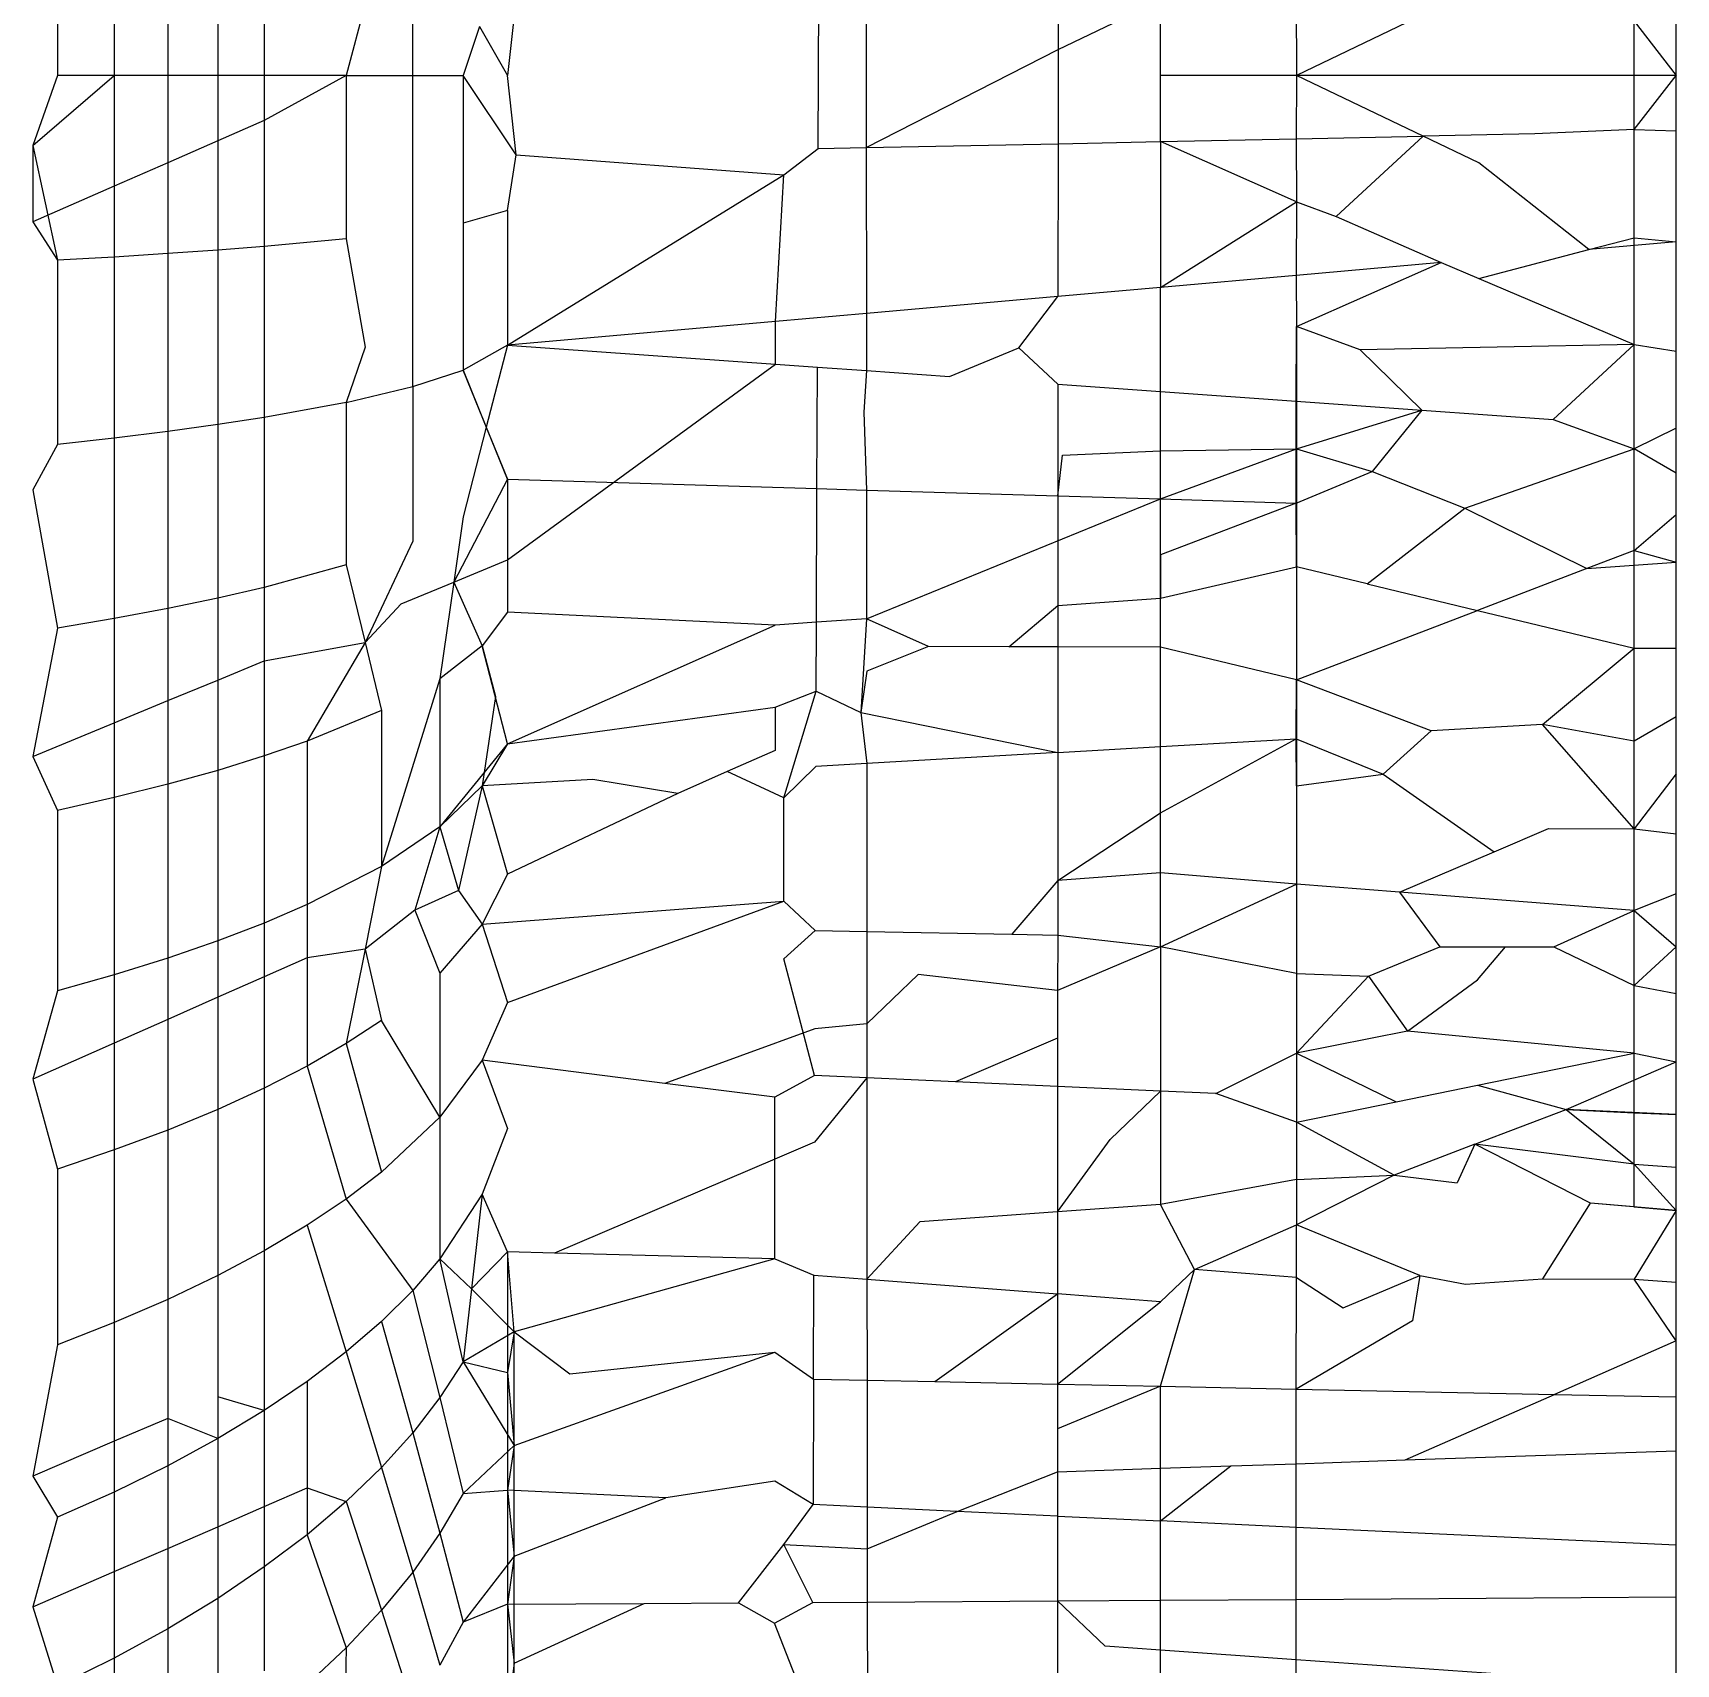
# Model space of a CAD drawing. Header units: inches. Extents: x 17 to 4615, y 5 to 3256.
# Drawn here: x 1649.232 to 1650.252, y 2589.166 to 2590.179 of the extents above; entities that cross this region are included whole.
import ezdxf

# ---------------------------------------------------------------- set-up
doc = ezdxf.new("R2010")
doc.units = ezdxf.units.IN
doc.header["$MEASUREMENT"] = 0

msp = doc.modelspace()

# ---------------------------------------------------------------- linework, layer by layer
for p, q in [((1649.4682, 2590.1523), (1649.4682, 2590.3454)), ((1649.2478, 2590.267), (1649.2478, 2590.1523)), ((1649.283, 2590.265), (1649.283, 2590.1523)), ((1649.3162, 2590.2629), (1649.3162, 2590.1523)), ((1649.3472, 2590.2608), (1649.3472, 2590.1523)), ((1649.3761, 2590.2585), (1649.3761, 2590.1523)), ((1649.8688, 2590.2368), (1649.8688, 2590.1684)), ((1649.5325, 2590.2016), (1649.5271, 2590.1523)), ((1649.7199, 2590.1069), (1649.7203, 2590.2003)), ((1649.7496, 2590.2001), (1649.7497, 2590.1075)), ((1649.8688, 2590.1684), (1649.9324, 2590.1988)), ((1649.9324, 2590.1523), (1649.9324, 2590.1988)), ((1650.0166, 2590.1983), (1650.0168, 2590.1523)), ((1650.1112, 2590.1976), (1650.0168, 2590.1523)), ((1649.4386, 2590.1966), (1649.4269, 2590.1523)), ((1650.2525, 2590.1523), (1650.2525, 2590.1966)), ((1649.5096, 2590.1827), (1649.4995, 2590.1523)), ((1649.5096, 2590.1827), (1649.5271, 2590.1523)), ((1650.2265, 2590.1187), (1650.2265, 2590.186)), ((1650.2265, 2590.186), (1650.2525, 2590.1523)), ((1649.7497, 2590.1075), (1649.8688, 2590.1684)), ((1649.8688, 2590.1684), (1649.8688, 2590.1099)), ((1649.2478, 2590.1523), (1649.2324, 2590.1087)), ((1649.2324, 2590.1087), (1649.283, 2590.1523)), ((1649.283, 2590.1523), (1649.2478, 2590.1523)), ((1649.3162, 2590.1523), (1649.283, 2590.1523)), ((1649.283, 2590.1523), (1649.283, 2590.0836)), ((1649.3472, 2590.1523), (1649.3162, 2590.1523)), ((1649.3162, 2590.1523), (1649.3162, 2590.0981)), ((1649.3761, 2590.1523), (1649.3472, 2590.1523)), ((1649.3472, 2590.1523), (1649.3472, 2590.1117)), ((1649.4269, 2590.1523), (1649.3761, 2590.1523)), ((1649.3761, 2590.1523), (1649.3761, 2590.1243)), ((1649.4269, 2590.1523), (1649.3761, 2590.1243)), ((1649.4269, 2590.1523), (1649.4269, 2590.0508)), ((1649.4269, 2590.1523), (1649.4682, 2590.1523)), ((1649.4682, 2590.1523), (1649.4995, 2590.1523)), ((1649.4682, 2589.9592), (1649.4682, 2590.1523)), ((1649.4995, 2590.1523), (1649.4995, 2590.0607)), ((1649.5325, 2590.1031), (1649.4995, 2590.1523)), ((1649.5325, 2590.1031), (1649.5271, 2590.1523)), ((1650.0168, 2590.1523), (1649.9324, 2590.1523)), ((1649.9324, 2590.1112), (1649.9324, 2590.1523)), ((1650.0168, 2590.1523), (1650.0166, 2590.1129)), ((1650.0955, 2590.1146), (1650.0168, 2590.1523)), ((1650.2525, 2590.1523), (1650.0168, 2590.1523)), ((1650.2265, 2590.1187), (1650.2525, 2590.1523)), ((1650.2525, 2590.1178), (1650.2525, 2590.1523)), ((1649.3761, 2590.1243), (1649.3472, 2590.1117)), ((1649.3761, 2590.1243), (1649.3761, 2590.0461)), ((1650.1648, 2590.116), (1650.0955, 2590.1146)), ((1650.2265, 2590.1187), (1650.1648, 2590.116)), ((1650.2265, 2590.0516), (1650.2265, 2590.1187)), ((1650.2265, 2590.1187), (1650.2525, 2590.1178)), ((1650.2525, 2590.049), (1650.2525, 2590.1178)), ((1649.2324, 2590.1087), (1649.2478, 2590.0376)), ((1649.2324, 2590.1087), (1649.2324, 2590.0615)), ((1649.3472, 2590.1117), (1649.3162, 2590.0981)), ((1649.3472, 2590.1117), (1649.3472, 2590.0439)), ((1649.6985, 2590.0906), (1649.7199, 2590.1069)), ((1649.7199, 2590.1069), (1649.7497, 2590.1075)), ((1649.7497, 2590.1075), (1649.8688, 2590.1099)), ((1649.7497, 2590.1075), (1649.7498, 2590.0046)), ((1649.8688, 2590.1099), (1649.8687, 2590.0151)), ((1649.8688, 2590.1099), (1649.9324, 2590.1112)), ((1649.9324, 2590.1112), (1650.0166, 2590.1129)), ((1650.0168, 2590.0739), (1649.9324, 2590.1112)), ((1649.9324, 2590.1112), (1649.9324, 2590.0207)), ((1650.0166, 2590.1129), (1650.0955, 2590.1146)), ((1650.0166, 2590.1129), (1650.0168, 2590.0739)), ((1650.0414, 2590.0648), (1650.0955, 2590.1146)), ((1650.1299, 2590.098), (1650.0955, 2590.1146)), ((1649.3162, 2590.0981), (1649.283, 2590.0836)), ((1649.3162, 2590.0981), (1649.3162, 2590.0417)), ((1649.5271, 2590.0685), (1649.5325, 2590.1031)), ((1649.5325, 2590.1031), (1649.6985, 2590.0906)), ((1650.1983, 2590.0442), (1650.1299, 2590.098)), ((1649.5271, 2589.9849), (1649.6985, 2590.0906)), ((1649.6934, 2589.9996), (1649.6985, 2590.0906)), ((1649.283, 2590.0836), (1649.2324, 2590.0615)), ((1649.283, 2590.0836), (1649.283, 2590.0396)), ((1649.5271, 2590.0685), (1649.4995, 2590.0607)), ((1649.5271, 2590.0685), (1649.5271, 2589.9849)), ((1649.9324, 2590.0207), (1650.0168, 2590.0739)), ((1650.0168, 2590.0739), (1650.0166, 2590.0282)), ((1650.0168, 2590.0739), (1650.0414, 2590.0648)), ((1650.0414, 2590.0648), (1650.1065, 2590.0361)), ((1649.2324, 2590.0615), (1649.2478, 2590.0376)), ((1649.4995, 2590.0607), (1649.4995, 2589.9693)), ((1649.3761, 2590.0461), (1649.3472, 2590.0439)), ((1649.4269, 2590.0508), (1649.3761, 2590.0461)), ((1649.3761, 2590.0461), (1649.3761, 2589.9401)), ((1649.4269, 2590.0508), (1649.4386, 2589.9837)), ((1650.1299, 2590.0262), (1650.1983, 2590.0442)), ((1650.1983, 2590.0442), (1650.2265, 2590.0516)), ((1650.2525, 2590.049), (1650.1983, 2590.0442)), ((1650.2265, 2589.9854), (1650.2265, 2590.0516)), ((1650.2265, 2590.0516), (1650.2525, 2590.049)), ((1650.2525, 2589.9811), (1650.2525, 2590.049)), ((1649.283, 2590.0396), (1649.2478, 2590.0376)), ((1649.2478, 2590.0376), (1649.2478, 2589.9232)), ((1649.3162, 2590.0417), (1649.283, 2590.0396)), ((1649.283, 2590.0396), (1649.283, 2589.9272)), ((1649.3472, 2590.0439), (1649.3162, 2590.0417)), ((1649.3162, 2590.0417), (1649.3162, 2589.9313)), ((1649.3472, 2590.0439), (1649.3472, 2589.9356)), ((1650.1065, 2590.0361), (1650.0166, 2590.0282)), ((1650.0168, 2589.9964), (1650.1065, 2590.0361)), ((1650.1065, 2590.0361), (1650.1299, 2590.0262)), ((1650.0166, 2590.0282), (1649.9324, 2590.0207)), ((1650.0166, 2590.0282), (1650.0168, 2589.9964)), ((1650.1299, 2590.0262), (1650.2265, 2589.9854)), ((1649.8687, 2590.0151), (1649.7498, 2590.0046)), ((1649.8445, 2589.9832), (1649.8687, 2590.0151)), ((1649.9324, 2590.0207), (1649.8687, 2590.0151)), ((1649.9324, 2589.9561), (1649.9324, 2590.0207)), ((1649.7498, 2590.0046), (1649.6934, 2589.9996)), ((1649.7498, 2590.0046), (1649.7498, 2589.9691)), ((1649.6934, 2589.9996), (1649.5271, 2589.9849)), ((1649.6934, 2589.9731), (1649.6934, 2589.9996)), ((1650.0166, 2589.9501), (1650.0168, 2589.9964)), ((1650.0168, 2589.9964), (1650.0168, 2589.9206)), ((1650.0563, 2589.9821), (1650.0168, 2589.9964)), ((1649.4386, 2589.9837), (1649.4269, 2589.9494)), ((1649.5271, 2589.9849), (1649.4995, 2589.9693)), ((1649.5271, 2589.9849), (1649.5139, 2589.934)), ((1649.5271, 2589.9849), (1649.6934, 2589.9731)), ((1649.8015, 2589.9654), (1649.8445, 2589.9832)), ((1649.8445, 2589.9832), (1649.8687, 2589.9606)), ((1650.2265, 2589.9854), (1650.0563, 2589.9821)), ((1650.1762, 2589.9388), (1650.2265, 2589.9854)), ((1650.2265, 2589.9206), (1650.2265, 2589.9854)), ((1650.2265, 2589.9854), (1650.2525, 2589.9811)), ((1649.5271, 2589.8517), (1649.6934, 2589.9731)), ((1649.6934, 2589.9731), (1649.7194, 2589.9713)), ((1650.0563, 2589.9821), (1650.0945, 2589.9446)), ((1650.2525, 2589.9333), (1650.2525, 2589.9811)), ((1649.4682, 2589.9592), (1649.4995, 2589.9693)), ((1649.5271, 2589.9017), (1649.4995, 2589.9693)), ((1649.4995, 2589.9693), (1649.5139, 2589.934)), ((1649.7191, 2589.8959), (1649.7194, 2589.9713)), ((1649.7194, 2589.9713), (1649.7498, 2589.9691)), ((1649.7498, 2589.9691), (1649.7482, 2589.9433)), ((1649.7498, 2589.9691), (1649.8015, 2589.9654)), ((1649.4269, 2589.9494), (1649.4682, 2589.9592)), ((1649.4682, 2589.9592), (1649.4682, 2589.8632)), ((1649.8687, 2589.9606), (1649.9324, 2589.9561)), ((1649.8687, 2589.9606), (1649.8687, 2589.8914)), ((1649.9324, 2589.8895), (1649.9324, 2589.9561)), ((1649.9324, 2589.9561), (1650.0166, 2589.9501)), ((1649.4269, 2589.9494), (1649.3761, 2589.9401)), ((1649.4269, 2589.9494), (1649.4269, 2589.8486)), ((1649.7482, 2589.9433), (1649.7499, 2589.895)), ((1650.0166, 2589.9501), (1650.0945, 2589.9446)), ((1650.0166, 2589.8869), (1650.0166, 2589.9501)), ((1650.0168, 2589.9206), (1650.0945, 2589.9446)), ((1650.0945, 2589.9446), (1650.0637, 2589.9065)), ((1650.0945, 2589.9446), (1650.1762, 2589.9388)), ((1649.3472, 2589.9356), (1649.3162, 2589.9313)), ((1649.3761, 2589.9401), (1649.3472, 2589.9356)), ((1649.3472, 2589.9356), (1649.3472, 2589.8279)), ((1649.3761, 2589.9401), (1649.3761, 2589.8346)), ((1649.5139, 2589.934), (1649.4995, 2589.8784)), ((1649.5139, 2589.934), (1649.5271, 2589.9017)), ((1650.1762, 2589.9388), (1650.2265, 2589.9206)), ((1650.2525, 2589.9333), (1650.2265, 2589.9206)), ((1650.2525, 2589.8798), (1650.2525, 2589.9333)), ((1649.2478, 2589.9232), (1649.2324, 2589.8952)), ((1649.283, 2589.9272), (1649.2478, 2589.9232)), ((1649.3162, 2589.9313), (1649.283, 2589.9272)), ((1649.283, 2589.9272), (1649.283, 2589.8153)), ((1649.3162, 2589.9313), (1649.3162, 2589.8215)), ((1649.8687, 2589.8914), (1649.8715, 2589.9167)), ((1649.8715, 2589.9167), (1649.9324, 2589.9194)), ((1649.9324, 2589.9194), (1650.0168, 2589.9206)), ((1649.9324, 2589.8895), (1650.0168, 2589.9206)), ((1650.0168, 2589.9206), (1650.0168, 2589.8473)), ((1650.0168, 2589.9206), (1650.0637, 2589.9065)), ((1650.1212, 2589.8838), (1650.2265, 2589.9206)), ((1650.2265, 2589.8575), (1650.2265, 2589.9206)), ((1650.2525, 2589.9055), (1650.2265, 2589.9206)), ((1649.5271, 2589.9017), (1649.4937, 2589.8378)), ((1649.5271, 2589.9017), (1649.5271, 2589.8517)), ((1649.5271, 2589.9017), (1649.7191, 2589.8959)), ((1650.0166, 2589.8869), (1650.0637, 2589.9065)), ((1650.0637, 2589.9065), (1650.1212, 2589.8838)), ((1649.2324, 2589.8952), (1649.2478, 2589.8092)), ((1649.7188, 2589.8129), (1649.7191, 2589.8959)), ((1649.7191, 2589.8959), (1649.7499, 2589.895)), ((1649.7499, 2589.895), (1649.8687, 2589.8914)), ((1649.7499, 2589.895), (1649.7499, 2589.815)), ((1649.8687, 2589.8914), (1649.8686, 2589.8233)), ((1649.8687, 2589.8914), (1649.9324, 2589.8895)), ((1649.7499, 2589.815), (1649.9324, 2589.8895)), ((1649.9324, 2589.8278), (1649.9324, 2589.8895)), ((1649.9324, 2589.8895), (1650.0166, 2589.8869)), ((1650.0166, 2589.8869), (1649.9324, 2589.8547)), ((1650.0168, 2589.8473), (1650.0166, 2589.8869)), ((1650.0606, 2589.8367), (1650.1212, 2589.8838)), ((1650.1212, 2589.8838), (1650.1971, 2589.8463)), ((1649.4995, 2589.8784), (1649.4937, 2589.8378)), ((1650.2265, 2589.8575), (1650.2525, 2589.8798)), ((1650.2525, 2589.8502), (1650.2525, 2589.8798)), ((1649.4682, 2589.8632), (1649.4386, 2589.8004)), ((1649.4937, 2589.8378), (1649.5271, 2589.8517)), ((1649.5271, 2589.8517), (1649.5271, 2589.8192)), ((1649.9324, 2589.8547), (1649.9324, 2589.8278)), ((1650.2265, 2589.8575), (1650.1971, 2589.8463)), ((1650.1971, 2589.8463), (1650.2525, 2589.8502)), ((1650.2265, 2589.7969), (1650.2265, 2589.8575)), ((1650.2265, 2589.8575), (1650.2525, 2589.8502)), ((1650.2525, 2589.7968), (1650.2525, 2589.8502)), ((1649.4269, 2589.8486), (1649.3761, 2589.8346)), ((1649.4269, 2589.8486), (1649.4386, 2589.8004)), ((1649.9324, 2589.8278), (1650.0168, 2589.8473)), ((1650.0168, 2589.8473), (1650.0168, 2589.7773)), ((1650.0606, 2589.8367), (1650.0168, 2589.8473)), ((1650.1971, 2589.8463), (1650.1292, 2589.8203)), ((1649.3761, 2589.8346), (1649.3472, 2589.8279)), ((1649.3761, 2589.8346), (1649.3761, 2589.7891)), ((1649.461, 2589.8243), (1649.4937, 2589.8378)), ((1649.4937, 2589.8378), (1649.4851, 2589.7779)), ((1649.4937, 2589.8378), (1649.5113, 2589.7983)), ((1650.0606, 2589.8367), (1650.1292, 2589.8203)), ((1649.3162, 2589.8215), (1649.283, 2589.8153)), ((1649.3472, 2589.8279), (1649.3162, 2589.8215)), ((1649.3162, 2589.8215), (1649.3162, 2589.7643)), ((1649.3472, 2589.8279), (1649.3472, 2589.7771)), ((1649.4386, 2589.8004), (1649.461, 2589.8243)), ((1649.8383, 2589.7977), (1649.8686, 2589.8233)), ((1649.8686, 2589.8233), (1649.9324, 2589.8278)), ((1649.8686, 2589.8233), (1649.8686, 2589.7976)), ((1649.9324, 2589.7975), (1649.9324, 2589.8278)), ((1650.0168, 2589.7773), (1650.1292, 2589.8203)), ((1650.1292, 2589.8203), (1650.2265, 2589.7969)), ((1649.283, 2589.8153), (1649.2478, 2589.8092)), ((1649.283, 2589.8153), (1649.283, 2589.7505)), ((1649.5271, 2589.8192), (1649.5113, 2589.7983)), ((1649.6932, 2589.8111), (1649.5271, 2589.8192)), ((1649.5271, 2589.7374), (1649.6932, 2589.8111)), ((1649.7188, 2589.8129), (1649.6932, 2589.8111)), ((1649.7187, 2589.7702), (1649.7188, 2589.8129)), ((1649.7499, 2589.815), (1649.7188, 2589.8129)), ((1649.7499, 2589.815), (1649.7463, 2589.7569)), ((1649.7884, 2589.7978), (1649.7499, 2589.815)), ((1649.2478, 2589.8092), (1649.2324, 2589.7296)), ((1649.3761, 2589.7891), (1649.4386, 2589.8004)), ((1649.4386, 2589.8004), (1649.4027, 2589.7391)), ((1649.4386, 2589.8004), (1649.4488, 2589.7581)), ((1649.3472, 2589.7771), (1649.3761, 2589.7891)), ((1649.3761, 2589.7891), (1649.3761, 2589.73)), ((1649.5113, 2589.7983), (1649.4851, 2589.7779)), ((1649.5271, 2589.7374), (1649.5113, 2589.7983)), ((1649.5113, 2589.7983), (1649.5195, 2589.7669)), ((1649.7884, 2589.7978), (1649.75, 2589.7826)), ((1649.8383, 2589.7977), (1649.7884, 2589.7978)), ((1649.8686, 2589.7976), (1649.8383, 2589.7977)), ((1649.9324, 2589.7975), (1649.8686, 2589.7976)), ((1649.8686, 2589.7976), (1649.8686, 2589.7321)), ((1649.9324, 2589.7358), (1649.9324, 2589.7975)), ((1650.0168, 2589.7773), (1649.9324, 2589.7975)), ((1650.1696, 2589.7495), (1650.2265, 2589.7969)), ((1650.2265, 2589.7391), (1650.2265, 2589.7969)), ((1650.2265, 2589.7969), (1650.2525, 2589.7968)), ((1650.2525, 2589.7543), (1650.2525, 2589.7968)), ((1649.75, 2589.7826), (1649.7463, 2589.7569)), ((1649.3162, 2589.7643), (1649.3472, 2589.7771)), ((1649.3472, 2589.7771), (1649.3472, 2589.721)), ((1649.4851, 2589.7779), (1649.4488, 2589.6614)), ((1649.4851, 2589.7779), (1649.4851, 2589.686)), ((1649.6932, 2589.7602), (1649.7187, 2589.7702)), ((1649.6985, 2589.704), (1649.7187, 2589.7702)), ((1649.7187, 2589.7702), (1649.7463, 2589.7569)), ((1650.0166, 2589.7407), (1650.0168, 2589.7773)), ((1650.0168, 2589.7773), (1650.0168, 2589.7115)), ((1650.1004, 2589.7455), (1650.0168, 2589.7773)), ((1649.283, 2589.7505), (1649.3162, 2589.7643)), ((1649.3162, 2589.7643), (1649.3162, 2589.7124)), ((1649.5195, 2589.7669), (1649.5113, 2589.7115)), ((1649.5271, 2589.7374), (1649.6932, 2589.7602)), ((1649.6932, 2589.7602), (1649.6932, 2589.7334)), ((1649.2324, 2589.7296), (1649.283, 2589.7505)), ((1649.283, 2589.7505), (1649.283, 2589.7041)), ((1649.4488, 2589.7581), (1649.4027, 2589.7391)), ((1649.4488, 2589.7581), (1649.4488, 2589.6614)), ((1649.7463, 2589.7569), (1649.8686, 2589.7321)), ((1649.7463, 2589.7569), (1649.75, 2589.7253)), ((1650.1696, 2589.7495), (1650.1004, 2589.7455)), ((1650.2265, 2589.7391), (1650.1696, 2589.7495)), ((1650.2265, 2589.6847), (1650.1696, 2589.7495)), ((1650.2525, 2589.7543), (1650.2265, 2589.7391)), ((1650.2525, 2589.6817), (1650.2525, 2589.7543)), ((1649.4027, 2589.7391), (1649.3761, 2589.73)), ((1649.4027, 2589.7391), (1649.4027, 2589.6377)), ((1649.9324, 2589.7358), (1650.0166, 2589.7407)), ((1649.9324, 2589.6946), (1650.0166, 2589.7407)), ((1650.0166, 2589.7407), (1650.0706, 2589.7186)), ((1650.0168, 2589.7115), (1650.0166, 2589.7407)), ((1650.1004, 2589.7455), (1650.0706, 2589.7186)), ((1650.2265, 2589.6847), (1650.2265, 2589.7391)), ((1649.2324, 2589.7296), (1649.2478, 2589.6962)), ((1649.3761, 2589.73), (1649.3472, 2589.721)), ((1649.3761, 2589.73), (1649.3761, 2589.6263)), ((1649.5271, 2589.7374), (1649.4851, 2589.686)), ((1649.5271, 2589.7374), (1649.5113, 2589.7115)), ((1649.6932, 2589.7334), (1649.6635, 2589.7203)), ((1649.8686, 2589.7321), (1649.75, 2589.7253)), ((1649.8686, 2589.7321), (1649.9324, 2589.7358)), ((1649.8686, 2589.7321), (1649.8686, 2589.6527)), ((1649.9324, 2589.6946), (1649.9324, 2589.7358)), ((1649.3472, 2589.721), (1649.3162, 2589.7124)), ((1649.3472, 2589.721), (1649.3472, 2589.6152)), ((1649.6635, 2589.7203), (1649.6327, 2589.7066)), ((1649.6985, 2589.704), (1649.6635, 2589.7203)), ((1649.7185, 2589.7234), (1649.6985, 2589.704)), ((1649.75, 2589.7253), (1649.7185, 2589.7234)), ((1649.75, 2589.7253), (1649.7501, 2589.6211)), ((1650.0168, 2589.7115), (1650.0706, 2589.7186)), ((1650.0706, 2589.7186), (1650.1394, 2589.6705)), ((1650.2525, 2589.7188), (1650.2265, 2589.6847)), ((1649.3162, 2589.7124), (1649.283, 2589.7041)), ((1649.3162, 2589.7124), (1649.3162, 2589.6045)), ((1649.5113, 2589.7115), (1649.4851, 2589.686)), ((1649.5113, 2589.7115), (1649.4966, 2589.6464)), ((1649.58, 2589.7154), (1649.5113, 2589.7115)), ((1649.5113, 2589.7115), (1649.5271, 2589.6566)), ((1649.6327, 2589.7066), (1649.58, 2589.7154)), ((1650.0168, 2589.7115), (1650.0168, 2589.6505)), ((1649.283, 2589.7041), (1649.2478, 2589.6962)), ((1649.283, 2589.7041), (1649.283, 2589.5942)), ((1649.6327, 2589.7066), (1649.5271, 2589.6566)), ((1649.6985, 2589.6398), (1649.6985, 2589.704)), ((1649.2478, 2589.6962), (1649.2478, 2589.5842)), ((1649.8686, 2589.6527), (1649.9324, 2589.6946)), ((1649.9324, 2589.6575), (1649.9324, 2589.6946)), ((1649.4851, 2589.686), (1649.4488, 2589.6614)), ((1649.4851, 2589.686), (1649.4695, 2589.6343)), ((1649.4851, 2589.686), (1649.4966, 2589.6464)), ((1650.1394, 2589.6705), (1650.1732, 2589.6849)), ((1650.1732, 2589.6849), (1650.2265, 2589.6847)), ((1650.2265, 2589.634), (1650.2265, 2589.6847)), ((1650.2265, 2589.6847), (1650.2525, 2589.6817)), ((1650.2525, 2589.6115), (1650.2525, 2589.6817)), ((1650.0808, 2589.6455), (1650.1394, 2589.6705)), ((1649.4488, 2589.6614), (1649.4027, 2589.6377)), ((1649.4488, 2589.6614), (1649.4386, 2589.6101)), ((1649.5271, 2589.6566), (1649.5113, 2589.6256)), ((1649.9324, 2589.6575), (1649.8686, 2589.6527)), ((1650.0168, 2589.6505), (1649.9324, 2589.6575)), ((1649.9324, 2589.6115), (1649.9324, 2589.6575)), ((1649.4966, 2589.6464), (1649.4695, 2589.6343)), ((1649.4966, 2589.6464), (1649.5113, 2589.6256)), ((1649.8686, 2589.6527), (1649.84, 2589.6194)), ((1649.8686, 2589.6527), (1649.8686, 2589.6188)), ((1649.9324, 2589.6115), (1650.0168, 2589.6505)), ((1650.0168, 2589.6505), (1650.0168, 2589.595)), ((1650.0808, 2589.6455), (1650.0168, 2589.6505)), ((1649.4027, 2589.6377), (1649.3761, 2589.6263)), ((1649.4027, 2589.6377), (1649.4027, 2589.6047)), ((1649.5113, 2589.6256), (1649.6985, 2589.6398)), ((1649.5271, 2589.577), (1649.6985, 2589.6398)), ((1649.6985, 2589.6398), (1649.7181, 2589.6217)), ((1650.2265, 2589.634), (1650.0808, 2589.6455)), ((1650.0808, 2589.6455), (1650.1058, 2589.6115)), ((1650.2525, 2589.6445), (1650.2265, 2589.634)), ((1649.3761, 2589.6263), (1649.3472, 2589.6152)), ((1649.3761, 2589.6263), (1649.3761, 2589.593)), ((1649.4695, 2589.6343), (1649.4386, 2589.6101)), ((1649.4695, 2589.6343), (1649.4851, 2589.5952)), ((1650.1766, 2589.6115), (1650.2265, 2589.634)), ((1650.2265, 2589.5875), (1650.2265, 2589.634)), ((1650.2265, 2589.634), (1650.2525, 2589.6115)), ((1649.5113, 2589.6256), (1649.4851, 2589.5952)), ((1649.5113, 2589.6256), (1649.5271, 2589.577)), ((1649.6985, 2589.604), (1649.7181, 2589.6217)), ((1649.7181, 2589.6217), (1649.7501, 2589.6211)), ((1649.7501, 2589.6211), (1649.84, 2589.6194)), ((1649.7501, 2589.6211), (1649.7501, 2589.5638)), ((1649.84, 2589.6194), (1649.8686, 2589.6188)), ((1649.8686, 2589.6188), (1649.8685, 2589.5844)), ((1649.8686, 2589.6188), (1649.9324, 2589.6115)), ((1649.3472, 2589.6152), (1649.3162, 2589.6045)), ((1649.3472, 2589.6152), (1649.3472, 2589.5802)), ((1649.4386, 2589.6101), (1649.4027, 2589.6047)), ((1649.4386, 2589.6101), (1649.4269, 2589.5515)), ((1649.4386, 2589.6101), (1649.4488, 2589.5658)), ((1649.9324, 2589.6115), (1649.8685, 2589.5844)), ((1650.0168, 2589.595), (1649.9324, 2589.6115)), ((1649.9324, 2589.6115), (1649.9324, 2589.522)), ((1650.0615, 2589.5934), (1650.1058, 2589.6115)), ((1650.1058, 2589.6115), (1650.1465, 2589.6115)), ((1650.1292, 2589.591), (1650.1465, 2589.6115)), ((1650.1465, 2589.6115), (1650.1766, 2589.6115)), ((1650.1766, 2589.6115), (1650.2265, 2589.5875)), ((1650.2525, 2589.6115), (1650.2265, 2589.5875)), ((1650.2525, 2589.5401), (1650.2525, 2589.6115)), ((1649.3162, 2589.6045), (1649.283, 2589.5942)), ((1649.3162, 2589.6045), (1649.3162, 2589.5664)), ((1649.4027, 2589.6047), (1649.3761, 2589.593)), ((1649.4027, 2589.6047), (1649.4027, 2589.5375)), ((1649.4851, 2589.5952), (1649.4851, 2589.5058)), ((1649.7177, 2589.5317), (1649.6985, 2589.604)), ((1649.283, 2589.5942), (1649.2478, 2589.5842)), ((1649.283, 2589.5942), (1649.283, 2589.5517)), ((1649.3761, 2589.593), (1649.3472, 2589.5802)), ((1649.3761, 2589.593), (1649.3761, 2589.5238)), ((1649.7819, 2589.5944), (1649.7501, 2589.5638)), ((1649.8685, 2589.5844), (1649.7819, 2589.5944)), ((1650.0168, 2589.595), (1650.0168, 2589.5456)), ((1650.0168, 2589.595), (1650.0615, 2589.5934)), ((1650.0168, 2589.5456), (1650.0615, 2589.5934)), ((1650.0615, 2589.5934), (1650.0856, 2589.5593)), ((1650.0856, 2589.5593), (1650.1292, 2589.591)), ((1650.2265, 2589.5456), (1650.2265, 2589.5875)), ((1650.2265, 2589.5875), (1650.2525, 2589.5826)), ((1649.2478, 2589.5842), (1649.2324, 2589.5294)), ((1649.3472, 2589.5802), (1649.3162, 2589.5664)), ((1649.3472, 2589.5802), (1649.3472, 2589.5106)), ((1649.5271, 2589.577), (1649.5113, 2589.5411)), ((1649.8685, 2589.5844), (1649.8685, 2589.5548)), ((1649.3162, 2589.5664), (1649.283, 2589.5517)), ((1649.3162, 2589.5664), (1649.3162, 2589.4978)), ((1649.4488, 2589.5658), (1649.4269, 2589.5515)), ((1649.4851, 2589.5058), (1649.4488, 2589.5658)), ((1649.7178, 2589.5607), (1649.6247, 2589.5268)), ((1649.7501, 2589.5638), (1649.7178, 2589.5607)), ((1649.7501, 2589.5638), (1649.7501, 2589.5303)), ((1649.8685, 2589.5548), (1649.8052, 2589.5278)), ((1649.8685, 2589.5548), (1649.8685, 2589.5249)), ((1650.0856, 2589.5593), (1650.0168, 2589.5456)), ((1650.2265, 2589.5456), (1650.0856, 2589.5593)), ((1649.283, 2589.5517), (1649.2324, 2589.5294)), ((1649.283, 2589.5517), (1649.283, 2589.4855)), ((1649.4269, 2589.5515), (1649.4027, 2589.5375)), ((1649.4269, 2589.5515), (1649.4488, 2589.4716)), ((1649.9667, 2589.5205), (1650.0168, 2589.5456)), ((1650.0168, 2589.5456), (1650.0168, 2589.5028)), ((1650.0168, 2589.5456), (1650.0786, 2589.5154)), ((1650.1291, 2589.5257), (1650.2265, 2589.5456)), ((1650.2265, 2589.5085), (1650.2265, 2589.5456)), ((1650.2265, 2589.5456), (1650.2525, 2589.5401)), ((1649.4027, 2589.5375), (1649.3761, 2589.5238)), ((1649.4027, 2589.5375), (1649.4269, 2589.455)), ((1649.5113, 2589.5411), (1649.4851, 2589.5058)), ((1649.5113, 2589.5411), (1649.5271, 2589.4988)), ((1649.6247, 2589.5268), (1649.5113, 2589.5411)), ((1650.1842, 2589.5106), (1650.2525, 2589.5401)), ((1650.2525, 2589.5075), (1650.2525, 2589.5401)), ((1649.2324, 2589.5294), (1649.2478, 2589.4736)), ((1649.3761, 2589.5238), (1649.3472, 2589.5106)), ((1649.3761, 2589.5238), (1649.3761, 2589.4229)), ((1649.693, 2589.5182), (1649.6247, 2589.5268)), ((1649.7177, 2589.5317), (1649.693, 2589.5182)), ((1649.7501, 2589.5303), (1649.7176, 2589.4903)), ((1649.7501, 2589.5303), (1649.7177, 2589.5317)), ((1649.8052, 2589.5278), (1649.7501, 2589.5303)), ((1649.7501, 2589.5303), (1649.7502, 2589.4052)), ((1649.8685, 2589.5249), (1649.8052, 2589.5278)), ((1649.9324, 2589.522), (1649.8685, 2589.5249)), ((1649.8685, 2589.5249), (1649.8685, 2589.447)), ((1650.0786, 2589.5154), (1650.1291, 2589.5257)), ((1650.1291, 2589.5257), (1650.1842, 2589.5106)), ((1649.693, 2589.4798), (1649.693, 2589.5182)), ((1649.9012, 2589.492), (1649.9324, 2589.522)), ((1649.9667, 2589.5205), (1649.9324, 2589.522)), ((1649.9324, 2589.522), (1649.9324, 2589.4516)), ((1650.0168, 2589.5028), (1649.9667, 2589.5205)), ((1650.0168, 2589.5028), (1650.0786, 2589.5154)), ((1649.3472, 2589.5106), (1649.3162, 2589.4978)), ((1649.3472, 2589.5106), (1649.3472, 2589.4076)), ((1649.4851, 2589.5058), (1649.4488, 2589.4716)), ((1649.4851, 2589.5058), (1649.4851, 2589.4179)), ((1650.1275, 2589.489), (1650.1842, 2589.5106)), ((1650.1842, 2589.5106), (1650.2265, 2589.5085)), ((1650.1842, 2589.5106), (1650.2265, 2589.4766)), ((1650.2525, 2589.5075), (1650.1842, 2589.5106)), ((1650.2265, 2589.4766), (1650.2265, 2589.5085)), ((1650.2265, 2589.5085), (1650.2525, 2589.5075)), ((1650.2525, 2589.4748), (1650.2525, 2589.5075)), ((1649.3162, 2589.4978), (1649.283, 2589.4855)), ((1649.3162, 2589.4978), (1649.3162, 2589.3927)), ((1649.5271, 2589.4988), (1649.5113, 2589.458)), ((1650.0168, 2589.5028), (1650.0168, 2589.4672)), ((1650.0774, 2589.4699), (1650.0168, 2589.5028)), ((1649.283, 2589.4855), (1649.2478, 2589.4736)), ((1649.283, 2589.4855), (1649.283, 2589.3784)), ((1649.7176, 2589.4903), (1649.693, 2589.4798)), ((1649.8685, 2589.447), (1649.9012, 2589.492)), ((1650.1275, 2589.489), (1650.0774, 2589.4699)), ((1650.1275, 2589.489), (1650.1165, 2589.465)), ((1650.2265, 2589.4766), (1650.1275, 2589.489)), ((1650.1992, 2589.4524), (1650.1275, 2589.489)), ((1649.2478, 2589.4736), (1649.2478, 2589.3646)), ((1649.693, 2589.4798), (1649.5563, 2589.4214)), ((1649.693, 2589.4179), (1649.693, 2589.4798)), ((1650.2265, 2589.4501), (1650.2265, 2589.4766)), ((1650.2265, 2589.4766), (1650.2525, 2589.4748)), ((1650.2525, 2589.4479), (1650.2265, 2589.4766)), ((1650.2525, 2589.4479), (1650.2525, 2589.4748)), ((1649.4488, 2589.4716), (1649.4269, 2589.455)), ((1650.0168, 2589.4672), (1649.9324, 2589.4516)), ((1650.0168, 2589.4672), (1650.0774, 2589.4699)), ((1650.0774, 2589.4699), (1650.0168, 2589.439)), ((1650.0168, 2589.4672), (1650.0168, 2589.439)), ((1650.0774, 2589.4699), (1650.1165, 2589.465)), ((1649.4269, 2589.455), (1649.4027, 2589.4388)), ((1649.4269, 2589.455), (1649.4682, 2589.3983)), ((1649.5113, 2589.458), (1649.4851, 2589.4179)), ((1649.5113, 2589.458), (1649.5047, 2589.3994)), ((1649.5271, 2589.4222), (1649.5113, 2589.458)), ((1650.1698, 2589.4056), (1650.1992, 2589.4524)), ((1650.2265, 2589.4501), (1650.1992, 2589.4524)), ((1650.2525, 2589.4479), (1650.1992, 2589.4524)), ((1649.8685, 2589.447), (1649.783, 2589.4408)), ((1649.9324, 2589.4516), (1649.8685, 2589.447)), ((1649.8685, 2589.447), (1649.8685, 2589.3962)), ((1649.9535, 2589.4112), (1649.9324, 2589.4516)), ((1650.2265, 2589.4501), (1650.2525, 2589.4479)), ((1650.2525, 2589.4479), (1650.2265, 2589.4053)), ((1650.2525, 2589.4035), (1650.2525, 2589.4479)), ((1649.4027, 2589.4388), (1649.3761, 2589.4229)), ((1649.4027, 2589.4388), (1649.4269, 2589.3602)), ((1649.783, 2589.4408), (1649.7502, 2589.4052)), ((1649.9535, 2589.4112), (1650.0168, 2589.439)), ((1650.0934, 2589.4076), (1650.0168, 2589.439)), ((1650.0168, 2589.4064), (1650.0168, 2589.439)), ((1649.3761, 2589.4229), (1649.3472, 2589.4076)), ((1649.3761, 2589.4229), (1649.3761, 2589.3238)), ((1649.5271, 2589.4222), (1649.5047, 2589.3994)), ((1649.5271, 2589.4222), (1649.5271, 2589.3473)), ((1649.5311, 2589.3727), (1649.5271, 2589.4222)), ((1649.5563, 2589.4214), (1649.5271, 2589.4222)), ((1649.4851, 2589.4179), (1649.4682, 2589.3983)), ((1649.4995, 2589.354), (1649.4851, 2589.4179)), ((1649.5047, 2589.3994), (1649.4851, 2589.4179)), ((1649.693, 2589.4179), (1649.5311, 2589.3727)), ((1649.693, 2589.4179), (1649.5563, 2589.4214)), ((1649.693, 2589.4179), (1649.7173, 2589.4077)), ((1649.3472, 2589.4076), (1649.3162, 2589.3927)), ((1649.3472, 2589.4076), (1649.3472, 2589.3322)), ((1649.717, 2589.3433), (1649.7173, 2589.4077)), ((1649.7173, 2589.4077), (1649.7502, 2589.4052)), ((1649.7502, 2589.4052), (1649.8685, 2589.3962)), ((1649.7502, 2589.4052), (1649.7503, 2589.3427)), ((1649.9535, 2589.4112), (1649.9324, 2589.3913)), ((1649.9324, 2589.3389), (1649.9535, 2589.4112)), ((1650.0168, 2589.4064), (1649.9535, 2589.4112)), ((1650.0166, 2589.3371), (1650.0168, 2589.4064)), ((1650.0168, 2589.4064), (1650.0458, 2589.3875)), ((1650.0458, 2589.3875), (1650.0934, 2589.4076)), ((1650.0934, 2589.4076), (1650.0888, 2589.3794)), ((1650.0934, 2589.4076), (1650.1217, 2589.4023)), ((1650.1217, 2589.4023), (1650.1698, 2589.4056)), ((1650.1698, 2589.4056), (1650.2265, 2589.4053)), ((1650.2265, 2589.4053), (1650.2525, 2589.4035)), ((1650.2525, 2589.367), (1650.2265, 2589.4053)), ((1650.2525, 2589.3322), (1650.2525, 2589.4035)), ((1649.3162, 2589.3927), (1649.283, 2589.3784)), ((1649.3162, 2589.3927), (1649.3162, 2589.3189)), ((1649.4682, 2589.3983), (1649.4488, 2589.3791)), ((1649.4682, 2589.3983), (1649.4851, 2589.3318)), ((1649.5047, 2589.3994), (1649.4995, 2589.354)), ((1649.5047, 2589.3994), (1649.5311, 2589.3727)), ((1649.7924, 2589.3418), (1649.8685, 2589.3962)), ((1649.8685, 2589.3962), (1649.8684, 2589.3402)), ((1649.8684, 2589.3402), (1649.9324, 2589.3913)), ((1649.9324, 2589.3913), (1649.8685, 2589.3962)), ((1649.283, 2589.3784), (1649.2478, 2589.3646)), ((1649.283, 2589.3784), (1649.283, 2589.3047)), ((1649.4488, 2589.3791), (1649.4269, 2589.3602)), ((1649.4488, 2589.3791), (1649.4682, 2589.3099)), ((1649.5311, 2589.3727), (1649.4995, 2589.354)), ((1649.5311, 2589.3727), (1649.5271, 2589.3473)), ((1649.5311, 2589.302), (1649.5311, 2589.3727)), ((1649.5311, 2589.3727), (1649.5657, 2589.3465)), ((1650.0888, 2589.3794), (1650.0166, 2589.3371)), ((1649.2478, 2589.3646), (1649.2324, 2589.2831)), ((1650.2525, 2589.367), (1650.177, 2589.3338)), ((1649.4269, 2589.3602), (1649.4027, 2589.3418)), ((1649.4269, 2589.3602), (1649.4488, 2589.2884)), ((1649.4995, 2589.354), (1649.4851, 2589.3318)), ((1649.4995, 2589.354), (1649.5311, 2589.302)), ((1649.4995, 2589.354), (1649.5271, 2589.3473)), ((1649.5311, 2589.302), (1649.6929, 2589.3601)), ((1649.5657, 2589.3465), (1649.6929, 2589.3601)), ((1649.6929, 2589.3601), (1649.717, 2589.3433)), ((1649.4027, 2589.3418), (1649.3761, 2589.3238)), ((1649.4027, 2589.3418), (1649.4027, 2589.2758)), ((1649.5271, 2589.3473), (1649.5271, 2589.2744)), ((1649.5271, 2589.3473), (1649.5311, 2589.302)), ((1649.717, 2589.3433), (1649.7167, 2589.2654)), ((1649.717, 2589.3433), (1649.7503, 2589.3427)), ((1649.7503, 2589.3427), (1649.7924, 2589.3418)), ((1649.7503, 2589.3427), (1649.7504, 2589.2639)), ((1649.7924, 2589.3418), (1649.8684, 2589.3402)), ((1649.8684, 2589.3402), (1649.9324, 2589.3389)), ((1649.8684, 2589.3402), (1649.8684, 2589.3125)), ((1649.3472, 2589.3322), (1649.3472, 2589.3064)), ((1649.3761, 2589.3238), (1649.3472, 2589.3322)), ((1649.4851, 2589.3318), (1649.4682, 2589.3099)), ((1649.4851, 2589.3318), (1649.4995, 2589.2722)), ((1649.9324, 2589.3389), (1649.8684, 2589.3125)), ((1649.9324, 2589.288), (1649.9324, 2589.3389)), ((1649.9324, 2589.3389), (1650.0166, 2589.3371)), ((1650.0166, 2589.2908), (1650.0166, 2589.3371)), ((1650.0166, 2589.3371), (1650.177, 2589.3338)), ((1650.0843, 2589.2931), (1650.177, 2589.3338)), ((1650.177, 2589.3338), (1650.2525, 2589.3322)), ((1650.2525, 2589.2987), (1650.2525, 2589.3322)), ((1649.3761, 2589.3238), (1649.3472, 2589.3064)), ((1649.3761, 2589.3238), (1649.3761, 2589.2642)), ((1649.3162, 2589.3189), (1649.283, 2589.3047)), ((1649.3162, 2589.3189), (1649.3162, 2589.2895)), ((1649.3472, 2589.3064), (1649.3162, 2589.3189)), ((1649.4682, 2589.3099), (1649.4488, 2589.2884)), ((1649.4682, 2589.3099), (1649.4851, 2589.2477)), ((1649.8684, 2589.3125), (1649.8684, 2589.2858)), ((1649.283, 2589.3047), (1649.2324, 2589.2831)), ((1649.283, 2589.3047), (1649.283, 2589.2732)), ((1649.3472, 2589.3064), (1649.3162, 2589.2895)), ((1649.3472, 2589.3064), (1649.3472, 2589.2517)), ((1649.5311, 2589.302), (1649.4995, 2589.2722)), ((1649.5311, 2589.302), (1649.5271, 2589.2744)), ((1649.5311, 2589.2334), (1649.5311, 2589.302)), ((1649.3162, 2589.2895), (1649.283, 2589.2732)), ((1649.3162, 2589.2895), (1649.3162, 2589.2382)), ((1649.9324, 2589.288), (1649.976, 2589.2894)), ((1649.9324, 2589.2553), (1649.976, 2589.2894)), ((1649.976, 2589.2894), (1650.0166, 2589.2908)), ((1650.0166, 2589.2908), (1650.0843, 2589.2931)), ((1650.0166, 2589.2513), (1650.0166, 2589.2908)), ((1650.0843, 2589.2931), (1650.2525, 2589.2987)), ((1650.2525, 2589.2402), (1650.2525, 2589.2987)), ((1649.2324, 2589.2831), (1649.2478, 2589.2576)), ((1649.4488, 2589.2884), (1649.4269, 2589.2673)), ((1649.4488, 2589.2884), (1649.4682, 2589.2235)), ((1649.6929, 2589.2799), (1649.6253, 2589.2697)), ((1649.7167, 2589.2654), (1649.6929, 2589.2799)), ((1649.8062, 2589.2612), (1649.8684, 2589.2858)), ((1649.8684, 2589.2858), (1649.9324, 2589.288)), ((1649.8684, 2589.2858), (1649.8684, 2589.2583)), ((1649.9324, 2589.2553), (1649.9324, 2589.288)), ((1649.283, 2589.2732), (1649.2478, 2589.2576)), ((1649.283, 2589.2732), (1649.283, 2589.2238)), ((1649.3761, 2589.2642), (1649.4027, 2589.2758)), ((1649.4027, 2589.2758), (1649.4027, 2589.2467)), ((1649.4027, 2589.2758), (1649.4269, 2589.2673)), ((1649.4995, 2589.2722), (1649.4851, 2589.2477)), ((1649.4995, 2589.2722), (1649.5271, 2589.2744)), ((1649.5271, 2589.2744), (1649.5271, 2589.2036)), ((1649.5271, 2589.2744), (1649.5311, 2589.2334)), ((1649.6253, 2589.2697), (1649.5271, 2589.2744)), ((1649.5311, 2589.2334), (1649.6253, 2589.2697)), ((1649.3472, 2589.2517), (1649.3761, 2589.2642)), ((1649.3761, 2589.2642), (1649.3761, 2589.2267)), ((1649.4269, 2589.2673), (1649.4027, 2589.2467)), ((1649.4269, 2589.2673), (1649.4488, 2589.1998)), ((1649.6985, 2589.2407), (1649.7167, 2589.2654)), ((1649.7504, 2589.2639), (1649.7167, 2589.2654)), ((1649.8062, 2589.2612), (1649.7504, 2589.2639)), ((1649.7504, 2589.2639), (1649.7504, 2589.2379)), ((1649.7504, 2589.2379), (1649.8062, 2589.2612)), ((1649.8684, 2589.2583), (1649.8062, 2589.2612)), ((1649.2478, 2589.2576), (1649.2324, 2589.2019)), ((1649.3162, 2589.2382), (1649.3472, 2589.2517)), ((1649.3472, 2589.2517), (1649.3472, 2589.2072)), ((1649.8684, 2589.2583), (1649.8684, 2589.2057)), ((1649.8684, 2589.2583), (1649.9324, 2589.2553)), ((1650.0166, 2589.2513), (1649.9324, 2589.2553)), ((1649.9324, 2589.2061), (1649.9324, 2589.2553)), ((1650.0166, 2589.2066), (1650.0166, 2589.2513)), ((1650.2525, 2589.2402), (1650.0166, 2589.2513)), ((1649.283, 2589.2238), (1649.3162, 2589.2382)), ((1649.3162, 2589.2382), (1649.3162, 2589.1883)), ((1649.4027, 2589.2467), (1649.3761, 2589.2267)), ((1649.4027, 2589.2467), (1649.4269, 2589.1766)), ((1649.4851, 2589.2477), (1649.4682, 2589.2235)), ((1649.4851, 2589.2477), (1649.4995, 2589.1925)), ((1649.6705, 2589.2044), (1649.6985, 2589.2407)), ((1649.6985, 2589.2407), (1649.7504, 2589.2379)), ((1649.7165, 2589.2047), (1649.6985, 2589.2407)), ((1650.2525, 2589.2081), (1650.2525, 2589.2402)), ((1649.5311, 2589.2334), (1649.4995, 2589.1925)), ((1649.5311, 2589.2334), (1649.5271, 2589.2036)), ((1649.5311, 2589.1671), (1649.5311, 2589.2334)), ((1649.7504, 2589.2379), (1649.7504, 2589.2049)), ((1649.2324, 2589.2019), (1649.283, 2589.2238)), ((1649.283, 2589.2238), (1649.283, 2589.1701)), ((1649.3761, 2589.2267), (1649.3472, 2589.2072)), ((1649.3761, 2589.2267), (1649.3761, 2589.1623)), ((1649.4682, 2589.2235), (1649.4488, 2589.1998)), ((1649.4682, 2589.2235), (1649.4851, 2589.1657)), ((1650.0166, 2589.2066), (1650.2525, 2589.2081)), ((1650.2525, 2589.1526), (1650.2525, 2589.2081)), ((1649.2324, 2589.2019), (1649.2478, 2589.1527)), ((1649.3472, 2589.2072), (1649.3162, 2589.1883)), ((1649.3472, 2589.2072), (1649.3472, 2589.1499)), ((1649.4488, 2589.1998), (1649.4269, 2589.1766)), ((1649.4488, 2589.1998), (1649.4682, 2589.1394)), ((1649.5271, 2589.2036), (1649.4995, 2589.1925)), ((1649.5271, 2589.2036), (1649.6119, 2589.2041)), ((1649.5271, 2589.2036), (1649.5271, 2589.135)), ((1649.5271, 2589.2036), (1649.5311, 2589.1671)), ((1649.5311, 2589.1671), (1649.6119, 2589.2041)), ((1649.6119, 2589.2041), (1649.6705, 2589.2044)), ((1649.6705, 2589.2044), (1649.6928, 2589.1919)), ((1649.6928, 2589.1919), (1649.7165, 2589.2047)), ((1649.7165, 2589.2047), (1649.7504, 2589.2049)), ((1649.7504, 2589.2049), (1649.8684, 2589.2057)), ((1649.7504, 2589.2049), (1649.7505, 2589.1315)), ((1649.8684, 2589.2057), (1649.9324, 2589.2061)), ((1649.898, 2589.1775), (1649.8684, 2589.2057)), ((1649.8684, 2589.2057), (1649.8684, 2589.1297)), ((1649.9324, 2589.2061), (1650.0166, 2589.2066)), ((1649.9324, 2589.1751), (1649.9324, 2589.2061)), ((1650.0166, 2589.1691), (1650.0166, 2589.2066)), ((1649.3162, 2589.1883), (1649.283, 2589.1701)), ((1649.3162, 2589.1883), (1649.3162, 2589.1365)), ((1649.4995, 2589.1925), (1649.4851, 2589.1657)), ((1649.7162, 2589.1321), (1649.6928, 2589.1919)), ((1649.9324, 2589.1751), (1649.898, 2589.1775)), ((1649.283, 2589.1701), (1649.2478, 2589.1527)), ((1649.283, 2589.1701), (1649.283, 2589.1222)), ((1649.4269, 2589.1766), (1649.4027, 2589.1538)), ((1649.4269, 2589.1766), (1649.4259, 2589.1254)), ((1649.5311, 2589.1671), (1649.5271, 2589.135)), ((1649.5311, 2589.1031), (1649.5311, 2589.1671)), ((1650.0166, 2589.1691), (1649.9324, 2589.1751)), ((1649.9324, 2589.1237), (1649.9324, 2589.1751)), ((1650.2525, 2589.1526), (1650.0166, 2589.1691)), ((1650.0166, 2589.1237), (1650.0166, 2589.1691))]:
    msp.add_line(p, q)

doc.saveas('drawing.dxf')
